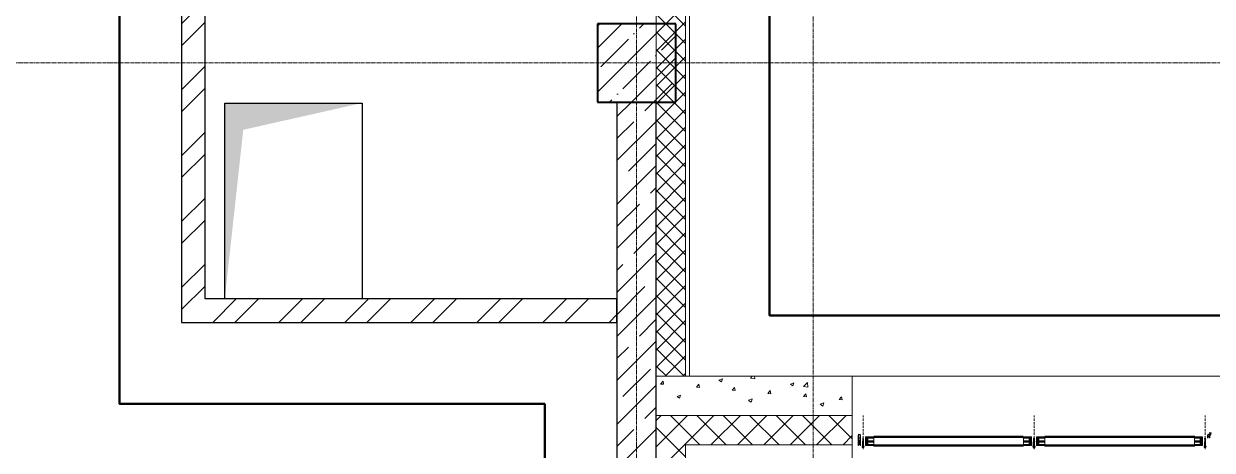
# Model space of a CAD drawing. Header units: millimetres. Extents: x -7155 to 483283, y -227682 to 148426.
# Drawn here: x 24475 to 30536, y 70922 to 73100 of the extents above; entities that cross this region are included whole.
import ezdxf

# ---------------------------------------------------------------- set-up
doc = ezdxf.new("R2010")
doc.units = ezdxf.units.MM
for name, pattern in [('ACAD_ISO10W100', [18, 12, -3, 0, -3]), ('CENTER2', [28.575, 19.05, -3.175, 3.175, -3.175]), ('HIDDEN2', [4.7625, 3.175, -1.5875])]:
    doc.linetypes.add(name, pattern=pattern)
for name, color, linetype, lineweight in [('Al', 59, 'Continuous', 13), ('Cen', 1, 'CENTER2', 13), ('OSN', 7, 'Continuous', 0), ('АР_Колонны', 70, 'Continuous', 30), ('АР_Стены ЖБ', 7, 'Continuous', 30), ('АР_Стены кирпич', 32, 'Continuous', 25), ('АР_Стены ПЕНОблок', 52, 'Continuous', 20), ('АР_Стены_Стекло', 4, 'Continuous', 13), ('АР_Тонкая', 254, 'Continuous', 5), ('АР_Утеплитель', 31, 'Continuous', 0), ('АР_Штриховка', 8, 'Continuous', 0), ('Витражные конструкции', 252, 'Continuous', 15), ('Оси', 1, 'ACAD_ISO10W100', 13)]:
    doc.layers.add(name, color=color, linetype=linetype, lineweight=lineweight)
doc.layers.add('АР_Оси_РД_100', color=7, linetype='Continuous', lineweight=0, true_color=0x525252)
doc.layers.add('РД_Оси_100', color=7, linetype='Continuous', lineweight=0, true_color=0x525252)
doc.layers.add('РД_Витраж_проем', color=80, linetype='Continuous', lineweight=0, plot=False)

# ---------------------------------------------------------------- blocks, each defined once
blk = doc.blocks.new('СОШ_2200_АР_ОСИ_М100_28.05.24')
at = {"layer": 'АР_Оси_РД_100', "linetype": 'CENTER2'}
for p, q in [((27600, -6155), (27600, 139938.679)), ((-5954.958, 72900), (95715.503, 72900))]:
    blk.add_line(p, q, dxfattribs=at)
blk.add_lwpolyline([(28500, -6155), (28500, 139938.679)], dxfattribs=at)
blk = doc.blocks.new('VS_5i5x45')
for p, q in [((-5.1, 3.9), (-4.7, 4.5)), ((-5.1, -3.9), (-5.1, 3.9)), ((-5.1, 0), (-5.1, 3.9)), ((-5.1, 0), (-5.1, -3.9)), ((-1.4, 4.5), (-4.7, 4.5)), ((-1.4, 2.7), (-4.7, 2.7)), ((-1.4, 2.7), (-3.2, 2.7)), ((-1.1, 5), (-1.4, 4.5)), ((-1.1, 5), (-0.5, 5)), ((-1.1, 0), (-1.1, 5)), ((-1.1, 0), (-1.1, -5)), ((-0.5, 5), (-0.5, 0)), ((-0.5, 2.7), (23.8, 2.7)), ((-0.5, -5), (-0.5, 0)), ((23.8, 2.7), (24.7, -2.8)), ((24.1, 1.8), (23.8, 2.7)), ((24.1, 1.8), (25, -1.8)), ((24.1, 1.8), (25.4, 1.8)), ((25.4, 1.8), (25.6, 2.7)), ((25.4, 1.8), (26.3, -1.8)), ((25.6, 2.7), (26.5, -2.8)), ((25.9, 1.8), (25.6, 2.7)), ((25.9, 1.8), (26.8, -1.8)), ((25.9, 1.8), (27.2, 1.8)), ((27.2, 1.8), (27.4, 2.7)), ((27.2, 1.8), (28.1, -1.8)), ((27.4, 2.7), (28.3, -2.8)), ((27.7, 1.8), (27.4, 2.7)), ((27.7, 1.8), (28.6, -1.8)), ((27.7, 1.8), (29, 1.8)), ((29, 1.8), (29.2, 2.7)), ((29, 1.8), (29.9, -1.8)), ((29.2, 2.7), (30.1, -2.8)), ((29.5, 1.8), (29.2, 2.7)), ((29.5, 1.8), (30.4, -1.8)), ((29.5, 1.8), (30.8, 1.8)), ((30.8, 1.8), (31, 2.7)), ((30.8, 1.8), (31.7, -1.8)), ((31, 2.7), (31.9, -2.8)), ((31.3, 1.8), (31, 2.7)), ((31.3, 1.8), (32.2, -1.8)), ((31.3, 1.8), (32.6, 1.8)), ((32.6, 1.8), (32.8, 2.7)), ((32.6, 1.8), (33.5, -1.8)), ((32.8, 2.7), (33.7, -2.8)), ((33.1, 1.8), (32.8, 2.7)), ((33.1, 1.8), (34, -1.8)), ((33.1, 1.8), (34.4, 1.8)), ((34.4, 1.8), (34.6, 2.7)), ((34.4, 1.8), (35.3, -1.8)), ((34.6, 2.7), (35.5, -2.8)), ((34.9, 1.8), (34.6, 2.7)), ((34.9, 1.8), (35.8, -1.8)), ((34.9, 1.8), (36.2, 1.8)), ((36.2, 1.8), (36.4, 2.7)), ((36.2, 1.8), (37.1, -1.8)), ((36.4, 2.7), (37.3, -2.8)), ((36.7, 1.8), (36.4, 2.7)), ((36.7, 1.8), (37.6, -1.8)), ((36.7, 1.8), (38, 1.8)), ((38, 1.8), (38.2, 2.7)), ((38, 1.8), (38.9, -1.8)), ((38.2, 2.7), (39.1, -2.8)), ((38.5, 1.8), (38.2, 2.7)), ((38.5, 1.8), (39.4, -1.8)), ((38.5, 1.8), (39.8, 1.8)), ((39.8, 1.8), (40, 2.7)), ((39.8, 1.8), (40.6, -1.7)), ((40, 2.7), (40.9, -2.6)), ((40.3, 1.8), (40, 2.7)), ((40.3, 1.8), (41.7, 1.2)), ((40.3, 1.8), (41.1, -1.5)), ((41.7, 1.2), (41.9, 2.1)), ((41.7, 1.2), (42.3, -1)), ((42.3, 0.9), (41.9, 2.1)), ((41.9, 2.1), (42.6, -1.9)), ((42.3, 0.9), (44.5, 0)), ((42.3, 0.9), (42.7, -0.8)), ((42.7, -0.8), (44.5, 0)), ((-5.1, -3.9), (-4.7, -4.5)), ((-1.4, -2.8), (-4.7, -2.8)), ((-1.4, -4.5), (-4.7, -4.5)), ((-1.1, -5), (-1.4, -4.5)), ((-1.1, -5), (-0.5, -5)), ((-0.5, -2.8), (24.7, -2.8)), ((25, -1.8), (24.7, -2.8)), ((25, -1.8), (26.3, -1.8)), ((26.3, -1.8), (26.5, -2.8)), ((26.8, -1.8), (26.5, -2.8)), ((26.8, -1.8), (28.1, -1.8)), ((28.1, -1.8), (28.3, -2.8)), ((28.6, -1.8), (28.3, -2.8)), ((28.6, -1.8), (29.9, -1.8)), ((29.9, -1.8), (30.1, -2.8)), ((30.4, -1.8), (30.1, -2.8)), ((30.4, -1.8), (31.7, -1.8)), ((31.7, -1.8), (31.9, -2.8)), ((32.2, -1.8), (31.9, -2.8)), ((32.2, -1.8), (33.5, -1.8)), ((33.5, -1.8), (33.7, -2.8)), ((34, -1.8), (33.7, -2.8)), ((34, -1.8), (35.3, -1.8)), ((35.3, -1.8), (35.5, -2.8)), ((35.8, -1.8), (35.5, -2.8)), ((35.8, -1.8), (37.1, -1.8)), ((37.1, -1.8), (37.3, -2.8)), ((37.6, -1.8), (37.3, -2.8)), ((37.6, -1.8), (38.9, -1.8)), ((38.9, -1.8), (39.1, -2.8)), ((39.4, -1.8), (39.1, -2.8)), ((39.4, -1.8), (40.3, -1.8)), ((40.3, -1.8), (40.6, -1.7)), ((40.6, -1.7), (40.9, -2.6)), ((41.1, -1.5), (40.9, -2.6)), ((41.1, -1.5), (42.3, -1)), ((42.3, -1), (42.6, -1.9)), ((42.7, -0.8), (42.6, -1.9))]:
    blk.add_line(p, q)
for centre, radius, start, end in [((-3.5, 3.6), 1.48, 144.06038, 216.67043), ((5.5, 0.4), 10.5, 166.9324, 182.03073), ((6.1, 0), 7.97, 159.82466, 200.17534), ((-0.8, 3.6), 1.07, 125.30926, 234.69074), ((5.5, -0.4), 10.5, 177.96927, 193.0676), ((-3.5, -3.6), 1.48, 143.32957, 215.93962), ((-0.8, -3.6), 1.07, 125.30926, 234.69074)]:
    blk.add_arc(centre, radius, start, end)
blk = doc.blocks.new('Стекло 6 мм разрез')
at = {"layer": 'Al'}
for p, q in [((-3, -41.9), (-3, 0)), ((3, -41.9), (3, 0))]:
    blk.add_line(p, q, dxfattribs=at)
at = {"layer": 'Al', "ltscale": 4}
blk.add_line((3, 0), (-3, 0), dxfattribs=at)
at = {"layer": 'Al', "color": 5, "linetype": 'Continuous'}
for p, q in [((-1.4, -5.4), (1.4, -2.5)), ((-1.4, -11), (1.4, -8.2)), ((-1.4, -16.7), (1.4, -13.9)), ((-1.4, -22.4), (1.4, -19.6)), ((-1.4, -28.1), (1.4, -25.2)), ((-1.4, -33.7), (1.4, -30.9)), ((-1.4, -39.4), (1.4, -36.6)), ((-1.1, -3.9), (0, -2.8)), ((-1.1, -9.6), (0, -8.5)), ((-1.1, -15.3), (0, -14.2)), ((-1.1, -21), (0, -19.8)), ((-1.1, -26.6), (0, -25.5)), ((-1.1, -32.3), (0, -31.2)), ((-1.1, -38), (0, -36.9)), ((0, -5.1), (1.1, -3.9)), ((0, -10.8), (1.1, -9.6)), ((0, -16.4), (1.1, -15.3)), ((0, -22.1), (1.1, -21)), ((0, -27.8), (1.1, -26.6)), ((0, -33.5), (1.1, -32.3)), ((0, -39.1), (1.1, -38))]:
    blk.add_line(p, q, dxfattribs=at)
blk = doc.blocks.new('СПД 44 6+6+6')
at = {"layer": 'Al', "ltscale": 4}
for p, q in [((6, 0), (20, -12)), ((6, -12), (20, 0)), ((26, 0), (38, -12)), ((26, -12), (38, 0))]:
    blk.add_line(p, q, dxfattribs=at)
for points in [[(6, 0), (20, 0), (20, -12), (6, -12)], [(26, 0), (38, 0), (38, -12), (26, -12)]]:
    blk.add_lwpolyline(points, close=True, dxfattribs=at)
at = {"layer": 'Cen', "ltscale": 5}
blk.add_line((47, -41.9), (-3, -41.9), dxfattribs=at)
at = {"layer": 'Al', "ltscale": 4}
for p in [(3, 0), (23, 0), (41, 0)]:
    blk.add_blockref('Стекло 6 мм разрез', p, dxfattribs=at)
blk = doc.blocks.new('ТПУ-032-07')
at = {"color": 191}
blk.add_lwpolyline([(-10.5, -5.2, 0.414214), (-10.2, -5.5), (-9.8, -5.5, -0.414214), (-9.5, -5.8), (-9.5, -5.9, -0.198912), (-9.6, -6.1), (-10.4, -6.9, -0.198912), (-10.6, -7), (-12, -7), (-12, 0), (-9.8, 0, 0.324532), (-9.5, 0.3), (-9.5, 1.4, 0.231307), (-9.6, 1.6), (-10, 1.9, -0.316767), (-10, 2.2), (-8.6, 4.3, -0.780158), (-8, 4.3), (-8, -0.7, 0.493145), (-7.7, -0.9), (-6.1, -0.5, -0.131652), (-5.9, -0.5), (-4.3, -0.9, 0.493145), (-4, -0.7), (-4, 4.3, -0.780158), (-3.4, 4.3), (-2, 2.2, -0.316767), (-2, 1.9), (-2.4, 1.6, 0.231307), (-2.5, 1.4), (-2.5, 0.3, 0.324532), (-2.2, 0), (0, 0), (0, -7), (-1.4, -7, -0.198912), (-1.6, -6.9), (-2.4, -6.1, -0.198912), (-2.5, -5.9), (-2.5, -5.8, -0.414214), (-2.2, -5.5), (-1.8, -5.5, 0.414214), (-1.5, -5.2), (-1.5, -2.9, 0.339454), (-1.7, -2.6), (-5.9, -1.5, 0.131652), (-6.1, -1.5), (-10.3, -2.6, 0.339454), (-10.5, -2.9)], format="xyb", close=True, dxfattribs=at)
blk = doc.blocks.new('ТПУ-032-33')
at = {"color": 191}
for points in [[(-1.4, -33), (0, -33), (0, 0), (-2.2, 0, -0.414214), (-2.5, 0.2), (-2.5, 1.4, -0.231307), (-2.4, 1.6), (-2, 1.9, 0.316767), (-2, 2.1), (-3.4, 4.3, 0.780158), (-4, 4.3), (-4, -1.2, 0.414214), (-3.8, -1.5), (-1.8, -1.5, -0.414214), (-1.5, -1.8), (-1.5, -14.3, -0.493145), (-1.8, -14.6), (-5.9, -14.6, 0.131652), (-6.1, -14.6), (-10.2, -14.6, -0.493145), (-10.5, -14.3), (-10.5, -1.8, -0.414214), (-10.2, -1.5), (-8.2, -1.5, 0.414214), (-8, -1.2), (-8, 4.3, 0.780158), (-8.6, 4.3), (-10, 2.1, 0.316767), (-10, 1.9), (-9.6, 1.6, -0.231307), (-9.5, 1.4), (-9.5, 0.2, -0.414214), (-9.8, 0), (-12, 0), (-12, -33), (-10.6, -33, 0.198912), (-10.4, -32.9), (-9.6, -32.1, 0.198912), (-9.5, -31.9), (-9.5, -31.8, 0.414214), (-9.8, -31.5), (-10.2, -31.5, -0.414214), (-10.5, -31.2), (-10.5, -28.9, -0.339454), (-10.3, -28.6), (-6.1, -28.6, -0.131652), (-5.9, -28.6), (-1.7, -28.6, -0.339454), (-1.5, -28.9), (-1.5, -31.2, -0.414214), (-1.8, -31.5), (-2.2, -31.5, 0.414214), (-2.5, -31.8), (-2.5, -31.9, 0.198912), (-2.4, -32.1), (-1.6, -32.9, 0.198912)], [(-1.5, -15.9, 0.339454), (-1.7, -15.6), (-5.9, -15.6, 0.131652), (-6.1, -15.6), (-10.3, -15.6, 0.339454), (-10.5, -15.9), (-10.5, -26.8, 0.493145), (-10.2, -27.1), (-6.1, -27.1, -0.131652), (-5.9, -27.1), (-1.8, -27.1, 0.493145), (-1.5, -26.8)]]:
    blk.add_lwpolyline(points, format="xyb", close=True, dxfattribs=at)
blk = doc.blocks.new('ТПУ-032-14')
at = {"color": 191}
for p, q in [((-12, 0), (-12, -14)), ((-9.8, 0), (-12, 0)), ((-8.5, 4.4), (-10, 2.1)), ((-10, 1.9), (-9.6, 1.6)), ((-9.5, 1.4), (-9.5, 0.2)), ((-8, -1.2), (-8, 4.2)), ((-4, 4.2), (-4, -1.2)), ((-2, 2.1), (-3.5, 4.4)), ((-2.5, 0.2), (-2.5, 1.4)), ((-2.4, 1.6), (-2, 1.9)), ((0, 0), (-2.3, 0)), ((0, -14), (0, 0)), ((-12, -14), (-10.6, -14)), ((-10.5, -5.8), (-10.5, -1.8)), ((-10.5, -12.2), (-10.5, -9.9)), ((-10.4, -13.9), (-9.6, -13.1)), ((-10.3, -9.6), (-6.1, -8.5)), ((-10.2, -1.5), (-8.2, -1.5)), ((-9.8, -12.5), (-10.2, -12.5)), ((-9.5, -12.9), (-9.5, -12.8)), ((-6.1, -5.9), (-9.2, -6.8)), ((-2.8, -6.8), (-5.9, -5.9)), ((-5.9, -8.5), (-1.7, -9.6)), ((-3.8, -1.5), (-1.8, -1.5)), ((-2.5, -12.8), (-2.5, -12.9)), ((-2.4, -13.1), (-1.6, -13.9)), ((-1.8, -12.5), (-2.3, -12.5)), ((-1.5, -1.8), (-1.5, -5.8)), ((-1.5, -9.9), (-1.5, -12.2)), ((-1.4, -14), (0, -14))]:
    blk.add_line(p, q, dxfattribs=at)
for centre, start, end in [((-9.8, 2), 146.30993, 216.61583), ((-8.2, 4.2), 0, 146.30993), ((-3.8, 4.2), 33.69007, 180), ((-2.3, 2), 323.38417, 33.69007), ((-10.6, -13.8), 270, 315), ((-9.8, -12.8), 0, 90), ((-9.8, -12.9), 315, 0), ((-8.2, -1.2), 270, 0), ((-6, -6.2), 75, 105), ((-3.8, -1.2), 180, 270), ((-2.3, -12.8), 90, 180), ((-2.3, -12.9), 180, 225), ((-1.4, -13.8), 225, 270)]:
    blk.add_arc(centre, 0.25, start, end, dxfattribs=at)
at = {"color": 191, "extrusion": (0, 0, -1)}
for centre, radius, start, end in [((9.7, 0.2), 0.25, 180, 270), ((9.7, 1.4), 0.25, 127.90448, 180), ((2.3, 1.4), 0.25, 0, 52.09552), ((2.3, 0.2), 0.25, 270, 0), ((10.2, -1.8), 0.25, 0, 90), ((9.5, -5.8), 1, 255, 0), ((10.2, -9.9), 0.25, 0, 75), ((10.2, -12.2), 0.25, 270, 0), ((6, -8.8), 0.25, 75, 105), ((2.5, -5.8), 1, 180, 285), ((1.7, -1.8), 0.25, 90, 180), ((1.7, -12.2), 0.25, 180, 270), ((1.7, -9.9), 0.25, 105, 180)]:
    blk.add_arc(centre, radius, start, end, dxfattribs=at)
blk = doc.blocks.new('ВС 5.5х45')
at = {"rotation": 180}
blk.add_blockref('VS_5i5x45', (-0.5, 0), dxfattribs=at)
blk = doc.blocks.new('tpu004MM')
blk.add_lwpolyline([(4, -6.3, -1), (4.4, -7.3), (2.7, -7.9, 0.315299), (2.5, -8.1), (2.5, -8.5, -0.8391), (1.3, -8.7), (-1.2, -1.7, -0.520567), (-1, -1.4), (-0.2, -1.4, 0.414214), (0, -1.2), (0, 1.1, 0.520567), (-0.7, 1.5), (-1.5, 1.2, -0.414214), (-1.8, 1.4), (-2.3, 2.8, -0.414214), (-2.2, 3.1), (0.4, 4.1, -0.067914), (0.5, 4.1), (5.7, 4.5, -0.87281), (5.8, 3.9), (2.7, 2.8, 0.315299), (2.5, 2.5), (2.5, -1.2, 0.520567), (2.8, -1.4), (5.3, -0.5, -1), (5.7, -1.5), (2.7, -2.6, 0.315299), (2.5, -2.8), (2.5, -6.5, 0.520567), (2.8, -6.8)], format="xyb", close=True)
blk = doc.blocks.new('РУ-65.02')
at = {"layer": 'OSN', "xscale": -1}
blk.add_blockref('tpu004MM', (0, 0), dxfattribs=at)

msp = doc.modelspace()

# ---------------------------------------------------------------- hatches: boundary and pattern name
at = {"layer": 'АР_Штриховка', "linetype": 'Continuous', "lineweight": 0, "true_color": 0x000000}
h = msp.add_hatch(dxfattribs=at)
h.set_pattern_fill('ANSI32', color=18, scale=25, angle=1.3e-14, style=0)
h.paths.add_polyline_path([(25280, 71575), (25400, 71695), (25400, 73275), (25370, 73355), (25280, 73395)], flags=0)
h.paths.add_polyline_path([(25280, 73395), (25370, 73355), (25400, 73395), (25400, 76695), (25280, 76815)], flags=0)
h = msp.add_hatch(dxfattribs=at)
h.set_pattern_fill('ANSI37', color=18, scale=20, angle=-360, style=0)
h.paths.add_polyline_path([(27850, 74650), (27700, 74800), (27700, 71300), (27850, 71300)], flags=0)
at = {"layer": 'АР_Штриховка', "linetype": 'Continuous', "lineweight": 5, "true_color": 0x000000}
h = msp.add_hatch(dxfattribs=at)
h.set_pattern_fill('ANSI35', color=18, scale=25, style=0)
h.paths.add_polyline_path([(27400, 72700), (27800, 72700), (27800, 73100), (27400, 73100)], flags=0)
at = {"layer": 'АР_Штриховка', "linetype": 'Continuous', "lineweight": 0, "true_color": 0x000000}
h = msp.add_hatch(dxfattribs=at)
h.set_pattern_fill('ANSI32', color=18, scale=25, angle=360, style=0)
h.paths.add_polyline_path([(27500, 71575), (27500, 71695), (25400, 71695), (25280, 71575)], flags=0)

# ---------------------------------------------------------------- linework, layer by layer
at = {"color": 18, "linetype": 'Continuous', "true_color": 0x000000}
for p, q in [((25500, 71695), (25500, 72695)), ((25500, 72695), (26200, 72695)), ((26200, 72695), (26200, 71695)), ((26200, 71695), (25500, 71695))]:
    msp.add_line(p, q, dxfattribs=at)
at = {"color": 1, "lineweight": 50}
for points in [[(29275, 90117.6), (28278, 90117.6), (28278, 71611), (44686.9, 71611), (44686.9, 90117.6)], [(27133, 71160), (27133, 69369), (13403, 69369), (13403, 88961)], [(27133, 71160), (24963, 71160), (24963, 77147)]]:
    msp.add_lwpolyline(points, dxfattribs=at)
at = {"color": 18, "true_color": 0x000000, "const_width": 0.6}
msp.add_lwpolyline([(29654.8, 70945.7), (29637.4, 70945.7), (29631.8, 70943.4), (29621.2, 70943.4), (29615, 70945.7), (29599, 70945.7)], dxfattribs=at)
at = {"color": 18, "linetype": 'Continuous', "true_color": 0x000000}
msp.add_solid([(25500, 71695), (25500, 72695), (25594.3, 72558.4), (26200, 72695)], dxfattribs=at)
at = {"layer": 'Al', "color": 18, "ltscale": 4, "true_color": 0x000000}
msp.add_line((29627, 70982), (29627, 70928.3), dxfattribs=at)
at = {"layer": 'АР_Колонны', "color": 18, "linetype": 'HIDDEN2', "lineweight": 25, "true_color": 0x000000}
for p, q in [((27400, 73100), (27800, 73100)), ((27400, 72700), (27400, 73100)), ((27800, 73100), (27800, 72700)), ((27800, 72700), (27400, 72700))]:
    msp.add_line(p, q, dxfattribs=at)
at = {"layer": 'АР_Колонны', "color": 18, "linetype": 'Continuous', "lineweight": 30, "true_color": 0x000000}
for p, q in [((27800, 73100), (27400, 73100)), ((27400, 73100), (27400, 72700)), ((27800, 72700), (27800, 73100)), ((27400, 72700), (27800, 72700))]:
    msp.add_line(p, q, dxfattribs=at)
at = {"layer": 'АР_Стены ЖБ', "color": 18, "linetype": 'Continuous', "lineweight": 40, "true_color": 0x000000}
for p, q in [((27800, 73100), (27400, 73100)), ((27400, 73100), (27400, 72700)), ((27800, 72700), (27800, 73100)), ((27400, 72700), (27800, 72700))]:
    msp.add_line(p, q, dxfattribs=at)
at = {"layer": 'АР_Стены ЖБ', "color": 18, "linetype": 'Continuous', "lineweight": 30, "true_color": 0x000000}
for p, q in [((27700, 72700), (27500, 72700)), ((27500, 72700), (27500, 69075)), ((27700, 69075), (27700, 72700))]:
    msp.add_line(p, q, dxfattribs=at)
at = {"layer": 'АР_Стены кирпич', "color": 18, "linetype": 'Continuous', "lineweight": 25, "true_color": 0x000000}
for p, q in [((25280, 73395), (25280, 71575)), ((25400, 71695), (25400, 73275)), ((27500, 71695), (25400, 71695)), ((27500, 71575), (27500, 71695)), ((25280, 71575), (27500, 71575))]:
    msp.add_line(p, q, dxfattribs=at)
at = {"layer": 'АР_Стены ПЕНОблок', "color": 18, "linetype": 'Continuous', "lineweight": 20, "true_color": 0x000000}
for p, q in [((28700, 71300), (27700, 71300)), ((27700, 71300), (27700, 71100)), ((28700, 71100), (28700, 71300)), ((27700, 71100), (28700, 71100))]:
    msp.add_line(p, q, dxfattribs=at)
at = {"layer": 'АР_Стены_Стекло', "color": 18, "lineweight": 50, "true_color": 0x000000}
for p, q in [((29571.6, 70990), (28809.5, 70990)), ((30446.6, 70990), (29681.5, 70990)), ((29571.6, 70946), (28809.5, 70946)), ((30446.6, 70946), (29681.5, 70946))]:
    msp.add_line(p, q, dxfattribs=at)
at = {"layer": 'АР_Тонкая', "color": 18, "linetype": 'Continuous', "lineweight": 5, "true_color": 0x000000}
for p, q in [((28700, 70950), (27850, 70950)), ((27850, 70950), (27850, 68425)), ((28700, 70870), (28700, 70950))]:
    msp.add_line(p, q, dxfattribs=at)
at = {"layer": 'АР_Утеплитель', "color": 18, "linetype": 'Continuous', "lineweight": 0, "true_color": 0x000000}
for p, q in [((27700, 74800), (27700, 71300)), ((27850, 71300), (27850, 74650)), ((27850, 74650), (27850, 71300)), ((27870, 71300), (27870, 74630)), ((27700, 71300), (27850, 71300)), ((27850, 71300), (27870, 71300)), ((28700, 71100), (27700, 71100)), ((27700, 71100), (27700, 68575)), ((28700, 70950), (28700, 71100)), ((27850, 70950), (28700, 70950)), ((27850, 68425), (27850, 70950))]:
    msp.add_line(p, q, dxfattribs=at)
at = {"layer": 'АР_Штриховка', "color": 18, "linetype": 'Continuous', "lineweight": 5, "true_color": 0x000000}
for p, q in [((27500, 72625.8), (27574.2, 72700)), ((27642.4, 72655.9), (27686.5, 72700)), ((27500, 72401.3), (27700, 72601.3)), ((27500, 72513.5), (27586.2, 72599.8)), ((27558.2, 72347.2), (27698.5, 72487.5)), ((27500, 72176.8), (27700, 72376.8)), ((27500, 72289), (27502, 72291.1)), ((27670.4, 72234.9), (27700, 72264.5)), ((27500, 72064.5), (27614.3, 72178.8)), ((27500, 71952.3), (27700, 72152.3)), ((27586.2, 71926.2), (27700, 72040)), ((27500, 71727.8), (27700, 71927.8)), ((27500, 71840), (27530.1, 71870.1)), ((27502, 71617.5), (27642.4, 71757.9)), ((27698.5, 71814), (27700, 71815.5)), ((27500, 71503.3), (27700, 71703.3)), ((27614.3, 71505.3), (27700, 71591)), ((27500, 71278.7), (27700, 71478.7)), ((27500, 71391), (27558.2, 71449.2)), ((27530.1, 71196.6), (27670.4, 71336.9)), ((27500, 71054.2), (27700, 71254.2)), ((27642.4, 71084.3), (27700, 71142)), ((27500, 70829.7), (27700, 71029.7)), ((27500, 70942), (27586.2, 71028.2))]:
    msp.add_line(p, q, dxfattribs=at)
at = {"layer": 'АР_Штриховка', "color": 18, "linetype": 'Continuous', "lineweight": 0, "true_color": 0x000000}
for p, q in [((27722.7, 71260.2), (27734.9, 71274.8)), ((27738, 71258.9), (27735, 71274.8)), ((28019.9, 71279.3), (28032.6, 71270.7)), ((28020, 71279.3), (28037.7, 71286.1)), ((28032.6, 71270.7), (28037.7, 71286.1)), ((28180.3, 71289.6), (28190.3, 71300)), ((28180.3, 71289.6), (28202.9, 71286.1)), ((28202.9, 71286.1), (28201.3, 71300)), ((27722.7, 71260.2), (27737.9, 71258.8)), ((27904.9, 71244.2), (27917.1, 71258.8)), ((27904.9, 71244.2), (27920, 71242.9)), ((27920.1, 71242.9), (27917.2, 71258.8)), ((28087.1, 71228.3), (28099.3, 71242.9)), ((28087.1, 71228.3), (28102.2, 71227)), ((28102.3, 71227), (28099.4, 71242.9)), ((28269.2, 71212.4), (28281.5, 71226.9)), ((28269.2, 71212.4), (28284.4, 71211)), ((28284.5, 71211), (28281.6, 71227)), ((28385, 71259), (28402.8, 71265.8)), ((28385, 71258.9), (28397.6, 71250.4)), ((28397.6, 71250.4), (28402.7, 71265.7)), ((28451.4, 71247.6), (28471.2, 71268.2)), ((28451.4, 71247.5), (28474, 71244)), ((28474, 71244.1), (28471.2, 71268.2)), ((27806.5, 71197.4), (27824.3, 71204.2)), ((27806.5, 71197.3), (27819.1, 71188.8)), ((27819.1, 71188.8), (27824.3, 71204.2)), ((28171.5, 71177), (28184.2, 71168.5)), ((28171.6, 71177.1), (28189.4, 71183.9)), ((28184.2, 71168.5), (28189.3, 71183.8)), ((28451.4, 71196.4), (28463.7, 71211)), ((28451.4, 71196.4), (28466.6, 71195.1)), ((28466.7, 71195.1), (28463.8, 71211)), ((28536.6, 71156.7), (28554.4, 71163.5)), ((28536.6, 71156.7), (28549.2, 71148.1)), ((28549.2, 71148.1), (28554.4, 71163.5)), ((28633.6, 71180.5), (28645.9, 71195.1)), ((28633.6, 71180.5), (28648.8, 71179.1)), ((28648.9, 71179.2), (28645.9, 71195.1)), ((27712.7, 71087.3), (27725.4, 71100)), ((27922.6, 70950), (27772.6, 71100)), ((27780, 71020), (27860.1, 71100)), ((27847.4, 70952.6), (27994.8, 71100)), ((28057.3, 70950), (27907.3, 71100)), ((27970.8, 71100), (27975.9, 71102)), ((27975.3, 71100), (27975.9, 71101.9)), ((27979.5, 70950), (28129.5, 71100)), ((28192, 70950), (28042, 71100)), ((28114.2, 70950), (28264.2, 71100)), ((28326.7, 70950), (28176.7, 71100)), ((28248.9, 70950), (28398.9, 71100)), ((28461.4, 70950), (28311.4, 71100)), ((28383.6, 70950), (28533.6, 71100)), ((28596.1, 70950), (28446.1, 71100)), ((28518.3, 70950), (28668.3, 71100)), ((28700, 70980.8), (28580.8, 71100)), ((27700, 71074.6), (27712.7, 71087.3)), ((27850, 70887.9), (27700, 71037.9)), ((27700, 70939.9), (27780, 71020)), ((28653, 70950), (28700, 70997)), ((27700, 70805.2), (27847.4, 70952.6))]:
    msp.add_line(p, q, dxfattribs=at)
at = {"layer": 'Витражные конструкции', "color": 18, "true_color": 0x000000, "const_width": 0.6}
for points in [[(28727.2, 70945.7), (28744.6, 70945.7), (28750.2, 70943.4), (28760.8, 70943.4), (28767, 70945.7), (28783, 70945.7)], [(30526.8, 70945.7), (30509.4, 70945.7), (30503.8, 70943.4), (30493.2, 70943.4), (30487, 70945.7), (30471, 70945.7)]]:
    msp.add_lwpolyline(points, dxfattribs=at)
at = {"layer": 'Оси', "color": 18, "true_color": 0x000000}
for p, q in [((28755, 70982), (28755, 71100)), ((29627, 70982), (29627, 71100)), ((30499, 70982), (30499, 71100)), ((28755, 70976), (28755, 70928.3)), ((30499, 70976), (30499, 70928.3))]:
    msp.add_line(p, q, dxfattribs=at)
at = {"layer": 'РД_Витраж_проем', "color": 18, "linetype": 'Continuous', "lineweight": 0, "true_color": 0x000000}
msp.add_line((44500, 71300), (28700, 71300), dxfattribs=at)

# ---------------------------------------------------------------- block references
at = {"color": 18, "ltscale": 25, "true_color": 0x000000, "rotation": 270}
msp.add_blockref('ВС 5.5х45', (29627, 70940.8), dxfattribs=at)
at = {"color": 18, "true_color": 0x000000}
msp.add_blockref('РУ-65.02', (30528.3, 71007.5), dxfattribs=at)
at = {"layer": 'Al', "color": 18, "ltscale": 4, "true_color": 0x000000, "xscale": -1}
for name, p in [('ТПУ-032-33', (28730, 71000)), ('ТПУ-032-14', (28730, 70967)), ('ТПУ-032-07', (28730, 70953))]:
    msp.add_blockref(name, p, dxfattribs=at)
at = {"layer": 'Al', "color": 18, "ltscale": 4, "true_color": 0x000000, "xscale": -1, "rotation": 90}
for p in [(28767.5, 70990), (29639.5, 70990)]:
    msp.add_blockref('СПД 44 6+6+6', p, dxfattribs=at)
at = {"layer": 'Al', "color": 18, "ltscale": 4, "true_color": 0x000000}
for p, rotation in [((29614.5, 70990), 270), ((30486.5, 70990), 270.0000000000001)]:
    msp.add_blockref('СПД 44 6+6+6', p, dxfattribs=dict(at, rotation=rotation))
msp.add_blockref('ТПУ-032-14', (30524, 71000), dxfattribs=at)
at = {"layer": 'Витражные конструкции', "color": 18, "ltscale": 25, "true_color": 0x000000, "xscale": -1, "rotation": 270}
msp.add_blockref('VS_5i5x45', (28755, 70941.3), dxfattribs=at)
at = {"layer": 'Витражные конструкции', "color": 18, "ltscale": 25, "true_color": 0x000000, "rotation": 90.00000000000004}
msp.add_blockref('VS_5i5x45', (30499, 70941.3), dxfattribs=at)
at = {"layer": 'РД_Оси_100'}
msp.add_blockref('СОШ_2200_АР_ОСИ_М100_28.05.24', (0, 0), dxfattribs=at)

doc.saveas('drawing.dxf')
